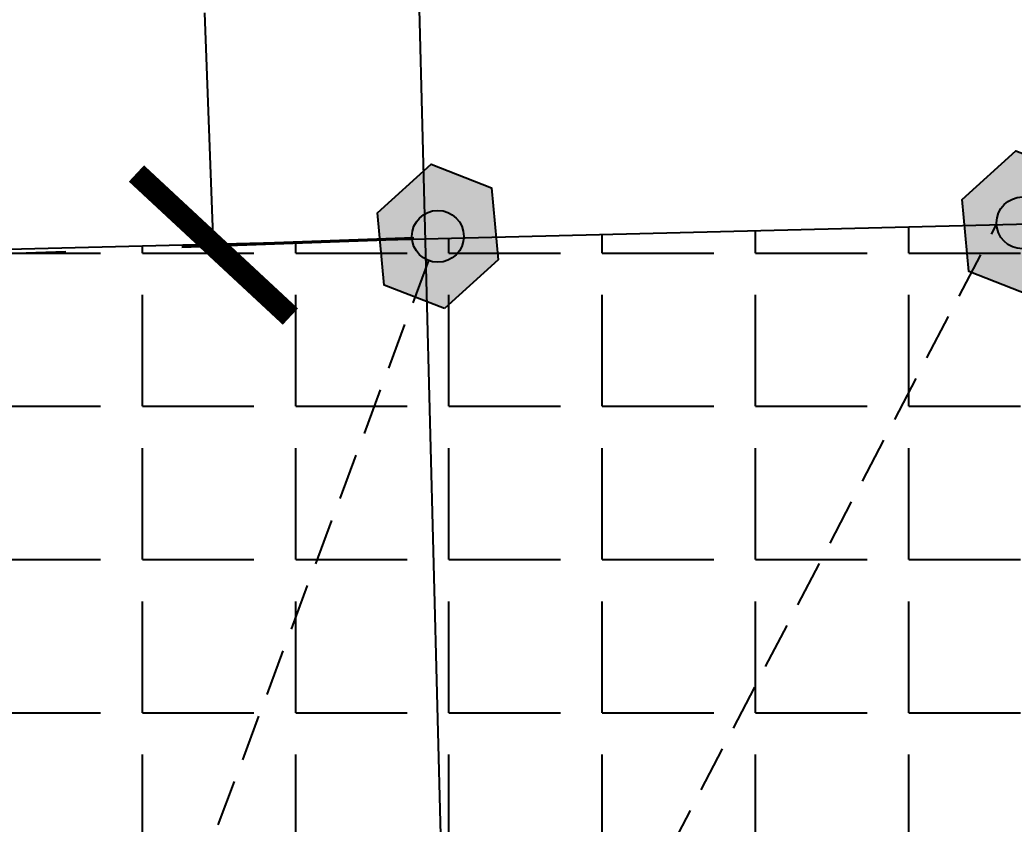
# Model space of a CAD drawing. Header units: metres. Extents: x 668617 to 675126, y 2286318 to 2293677.
# Drawn here: x 669900.17 to 669905.52, y 2287290.45 to 2287294.78 of the extents above; entities that cross this region are included whole.
import ezdxf

# ---------------------------------------------------------------- set-up
doc = ezdxf.new("R2010")
doc.units = ezdxf.units.M
doc.header["$MEASUREMENT"] = 0
doc.linetypes.add('DASHED2', pattern=[0.375, 0.25, -0.125])
doc.linetypes.add('HIDDEN', pattern=[0.375, 0.25, -0.125])
for name, color, linetype in [('0_DETALLES_COTAS', 252, 'Continuous'), ('0_GUIA', 6, 'Continuous'), ('0_LINEA_INDICADOR_SEÑAL', 253, 'Continuous'), ('DMTG-PB-BANQUETAS', 251, 'Continuous'), ('DMTG-ZONA-TRABAJO', 250, 'Continuous'), ('IAF-R', 7, 'Continuous')]:
    doc.layers.add(name, color=color, linetype=linetype)
doc.styles.get("Standard").update_dxf_attribs({"font": 'arial.ttf'})
doc.dimstyles.get("Standard").update_dxf_attribs({"dimtxt": 0.18, "dimasz": 0.18, "dimexe": 0.18, "dimexo": 0.0625, "dimgap": 0.09, "dimtad": 0, "dimtih": 1, "dimtoh": 1, "dimdec": 4, "dimzin": 0, "dimdsep": 46, "dimtxsty": 'Standard', "dimcen": 0.09, "dimadec": 0, "dimazin": 0, "dimtfac": 1, "dimtdec": 4, "dimtofl": 0, "dimtmove": 0, "dimatfit": 3, "dimfxl": 1, "dimtolj": 1, "dimtzin": 0, "dimarcsym": 0})

# ---------------------------------------------------------------- blocks, each defined once
blk = doc.blocks.new('INDICADOR')
at = {"layer": 'IAF-R', "linetype": 'Continuous'}
h = blk.add_hatch(color=256, dxfattribs=at)
h.dxf.hatch_style = 1
h.paths.add_polyline_path([(0, 0.25), (-0.25, 0.125), (-0.25, -0.125), (0, -0.25), (0.25, -0.125), (0.25, 0.125)])
h.paths.add_polyline_path([(0.1, 0, -1), (-0.1, 0, -1)], flags=16)
h = blk.add_hatch(color=30, dxfattribs=at)
h.dxf.hatch_style = 1
h.paths.add_polyline_path([(-0.1, 0, 1), (0.1, 0, 1)])
at = {"layer": 'IAF-R', "linetype": 'Continuous', "flags": 128}
blk.add_lwpolyline([(-0.25, -0.125), (-0.25, 0.125), (0, 0.25), (0.25, 0.125), (0.25, -0.125), (0, -0.25)], close=True, dxfattribs=at)
at = {"layer": 'IAF-R', "linetype": 'Continuous'}
blk.add_circle((0, 0), 0.1, dxfattribs=at)
blk = doc.blocks.new('_ArchTick')
at = {"color": 0, "linetype": 'ByBlock', "const_width": 0.15}
blk.add_lwpolyline([(-0.5, -0.5), (0.5, 0.5)], dxfattribs=at)
blk = doc.blocks.new('*D370')
at = {"layer": '0_DETALLES_COTAS', "linetype": 'DASHED2', "lineweight": -2, "ltscale": 5, "transparency": 16777216}
for p, q in [((669901.1992, 2287323.5855), (669899.9408, 2287323.5398)), ((669900.1207, 2287323.5463), (669900.6432, 2287309.138)), ((669901.2077, 2287293.5689), (669900.7165, 2287307.1162)), ((669902.2863, 2287293.608), (669901.0279, 2287293.5624))]:
    blk.add_line(p, q, dxfattribs=at)
at = {"layer": 'Defpoints', "color": 0, "linetype": 'DASHED2', "ltscale": 5, "transparency": 16777216}
for p in [(669900.1207, 2287323.5463), (669901.2617, 2287323.5877), (669902.3488, 2287293.6103)]:
    blk.add_point(p, dxfattribs=at)
at = {"layer": '0_DETALLES_COTAS', "linetype": 'DASHED2', "lineweight": -2, "ltscale": 5, "transparency": 16777216, "xscale": 0.8, "yscale": 0.8, "zscale": 0.8}
for p, rotation in [((669900.1207, 2287323.5463), 92.07683498037196), ((669901.2077, 2287293.5689), 272.0768349803719)]:
    blk.add_blockref('_ArchTick', p, dxfattribs=dict(at, rotation=rotation))
at = {"layer": '0_DETALLES_COTAS', "linetype": 'DASHED2', "ltscale": 5, "transparency": 16777216, "insert": (669900.6798, 2287308.1271), "char_height": 1, "attachment_point": 5}
blk.add_mtext('\\A1;30.00', dxfattribs=at)
blk = doc.blocks.new('*D371')
at = {"layer": '0_DETALLES_COTAS', "linetype": 'DASHED2', "lineweight": -2, "ltscale": 5, "transparency": 16777216}
for p, q in [((669901.1992, 2287323.5855), (669892.872, 2287323.2835)), ((669893.0519, 2287323.29), (669893.3713, 2287314.482)), ((669894.1392, 2287293.3049), (669893.8198, 2287302.113)), ((669902.2865, 2287293.6004), (669893.9593, 2287293.2984))]:
    blk.add_line(p, q, dxfattribs=at)
at = {"layer": 'Defpoints', "color": 0, "linetype": 'DASHED2', "ltscale": 5, "transparency": 16777216}
for p in [(669901.2617, 2287323.5877), (669893.0519, 2287323.29), (669902.349, 2287293.6026)]:
    blk.add_point(p, dxfattribs=at)
at = {"layer": '0_DETALLES_COTAS', "linetype": 'DASHED2', "lineweight": -2, "ltscale": 5, "transparency": 16777216, "xscale": 0.8, "yscale": 0.8, "zscale": 0.8}
for p, rotation in [((669893.0519, 2287323.29), 92.07668112755583), ((669894.1392, 2287293.3049), 272.0766811275558)]:
    blk.add_blockref('_ArchTick', p, dxfattribs=dict(at, rotation=rotation))
at = {"layer": '0_DETALLES_COTAS', "linetype": 'DASHED2', "ltscale": 5, "transparency": 16777216, "insert": (669893.5955, 2287308.2975), "char_height": 1, "attachment_point": 5, "rotation": 90}
blk.add_mtext('\\A1;Zona de transición', dxfattribs=at)

msp = doc.modelspace()

# ---------------------------------------------------------------- hatches: boundary and pattern name
at = {"layer": 'DMTG-ZONA-TRABAJO', "ltscale": 3}
h = msp.add_hatch(dxfattribs=at)
h.set_pattern_fill('ANGLE', color=30, scale=3)
h.set_pattern_definition([(0, (0, 0), (0, 0.825), [0.6, -0.225]), (90, (0, 0), (-0.825, 5e-17), [0.6, -0.225])])
h.paths.add_polyline_path([(669898.72535, 2287293.51272), (669912.1139, 2287293.84486), (669912.86971, 2287263.37755), (669899.92572, 2287263.05644)])

# ---------------------------------------------------------------- linework, layer by layer
at = {"layer": '0_GUIA', "color": 6}
msp.add_lwpolyline([(669898.72535, 2287293.51272), (669912.1139, 2287293.84486), (669912.86971, 2287263.37755), (669899.92572, 2287263.05644)], close=True, dxfattribs=at)
at = {"layer": '0_LINEA_INDICADOR_SEÑAL', "color": 252, "linetype": 'HIDDEN'}
for points in [[(669894.6289, 2287273.01945), (669905.42253, 2287293.67886)], [(669894.55364, 2287272.52646), (669902.36681, 2287293.48487)]]:
    msp.add_lwpolyline(points, dxfattribs=at)
at = {"layer": 'DMTG-PB-BANQUETAS'}
msp.add_lwpolyline([(669903.80057, 2287237.27237), (669901.61619, 2287322.0388), (669901.61268, 2287322.51284), (669901.52613, 2287322.97949), (669901.3594, 2287323.42374), (669901.1164, 2287323.83154), (669900.80604, 2287324.18984), (669900.43723, 2287324.48757), (669900.02091, 2287324.71665), (669899.57202, 2287324.86897), (669899.10253, 2287324.93943), (669898.62841, 2287324.92593), (669817.57543, 2287323.33015), (669817.12799, 2287323.27245), (669816.69995, 2287323.13261), (669816.30632, 2287322.91351), (669815.96117, 2287322.62405), (669815.67559, 2287322.27515), (669815.46266, 2287321.87871), (669815.32648, 2287321.4487), (669815.27517, 2287321.00107), (669817.28222, 2287234.02088)], dxfattribs=at)

# ---------------------------------------------------------------- block references
at = {"layer": 'IAF-R', "xscale": 1.395377809672614, "yscale": 1.395377809672614, "zscale": 1.395377809672614, "rotation": 68.77800663832473}
for p in [(669905.56177, 2287293.68799), (669902.41555, 2287293.61561)]:
    msp.add_blockref('INDICADOR', p, dxfattribs=at)

# ---------------------------------------------------------------- dimensions: what is measured, and where the dimension line sits
at = {"layer": '0_DETALLES_COTAS', "color": 251, "linetype": 'DASHED2', "ltscale": 5}
dim = msp.add_linear_dim(base=(669900.12065, 2287323.54634), p1=(669902.34877, 2287293.6103), p2=(669901.26169, 2287323.58772), angle=92.07683, dimstyle='Standard', override={"dimtxt": 1, "dimasz": 0.8, "dimgap": 0.5, "dimdec": 2, "dimblk1": 'ArchTick', "dimblk2": 'ArchTick', "dimsah": 1, "dimclrd": 256, "dimclre": 256, "dimclrt": 256}, dxfattribs=at)
dim.commit()
dim.dimension.update_dxf_attribs({"geometry": '*D370', "text_midpoint": (669900.67981, 2287308.12708), "dimtype": 161})
dim = msp.add_aligned_dim(p1=(669902.34897, 2287293.60261), p2=(669901.26169, 2287323.58772), distance=8.21521, text='Zona de transición', dimstyle='Standard', override={"dimtxt": 1, "dimasz": 0.8, "dimgap": 0.5, "dimtih": 0, "dimdec": 2, "dimblk1": 'ArchTick', "dimblk2": 'ArchTick', "dimsah": 1, "dimclrd": 256, "dimclre": 256, "dimclrt": 256}, dxfattribs=at)
dim.commit()
dim.dimension.update_dxf_attribs({"geometry": '*D371', "text_midpoint": (669893.59551, 2287308.29747), "text_rotation": 90})

doc.saveas('drawing.dxf')
